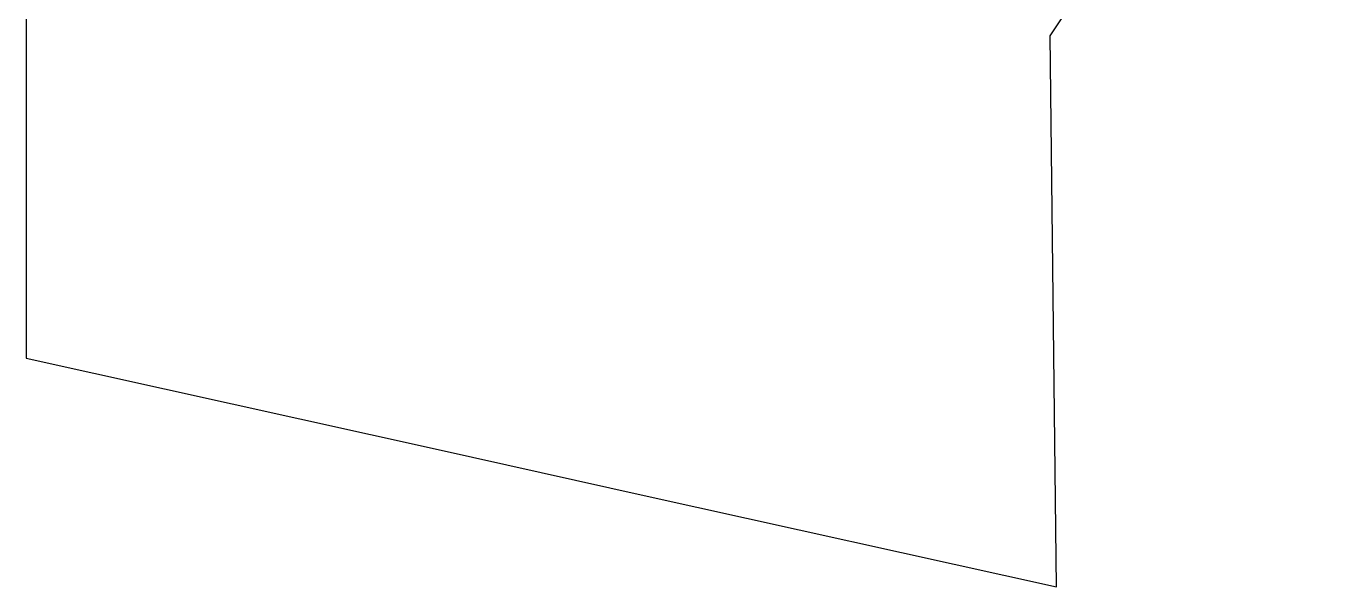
# Model space of a CAD drawing. Extents: x -446699 to 757189, y -606167 to -103070.
# Drawn here: x -196243.1 to -196234.98, y -418826.66 to -418823.17 of the extents above; entities that cross this region are included whole.
import ezdxf

# ---------------------------------------------------------------- set-up
doc = ezdxf.new("R2010")
doc.units = 0
doc.header["$LTSCALE"] = 1000
doc.header["$MEASUREMENT"] = 0
doc.layers.add('_0', color=7, linetype='Continuous')

# ---------------------------------------------------------------- blocks, each defined once
blk = doc.blocks.new('dianziq11')
for p, q in [((1201868.31, -141957.67), (1201942.49, -141846.49)), ((1201598.69, -141922.02), (1201598.69, -141970.2)), ((1201869.96, -142102.71), (1201868.31, -141957.67)), ((1201598.69, -141970.2), (1201598.69, -141994.3)), ((1201598.69, -141994.3), (1201598.69, -142042.48)), ((1201598.69, -142042.48), (1201707.2, -142066.57)), ((1201707.2, -142066.57), (1201761.45, -142078.62)), ((1201761.45, -142078.62), (1201869.96, -142102.71))]:
    blk.add_line(p, q)
blk = doc.blocks.new('YHYHHRR')
at = {"layer": '_0', "xscale": 0.0471933356930011, "yscale": 0.0471933356930011, "zscale": 0.0471933356930011}
blk.add_blockref('dianziq11', (208274.733, 477364.143), dxfattribs=at)

msp = doc.modelspace()

# ---------------------------------------------------------------- block references
at = {"xscale": 0.49999995, "yscale": 0.49999995, "zscale": 0.49999995}
msp.add_blockref('YHYHHRR', (-328734.1756, -654155.5536), dxfattribs=at)

doc.saveas('drawing.dxf')
